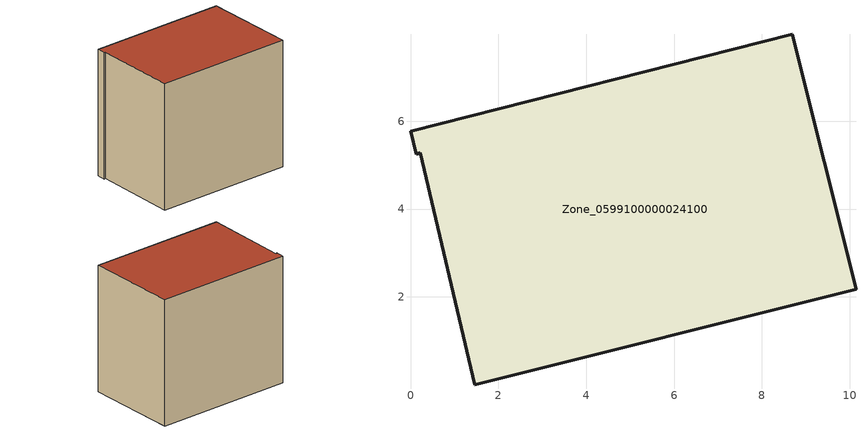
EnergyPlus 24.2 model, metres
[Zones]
Zone_0599100000024100
 floor ground (C_G): 10.14,2.18 1.46,0 0.23,5.28 0.13,5.25 0,5.77 8.68,7.98 z0
 wall outside (C_F): 10.14,2.18 8.68,7.98 0,5.77 0.13,5.25 0.23,5.28 1.46,0 10.14,2.18 z0:8.12
 roof outside (C_R): 1.46,0 10.14,2.18 8.68,7.98 0,5.77 0.13,5.25 0.23,5.28 z8.12
[BUILDING]
Pand.0599100000024100: North Axis=0; Terrain=City; Loads Convergence Tolerance Value=0.04; Temperature Convergence Tolerance Value=0.4; Solar Distribution=FullExterior; Maximum Number of Warmup Days=25; Minimum Number of Warmup Days=1
[Site:Location]
Rotterdam.The.Hague.AP_ZH_NLD Design_Conditions: Latitude=51.96; Longitude=4.45; Time Zone=1; Elevation=-4.5
[SITE:GROUNDTEMPERATURE:BUILDINGSURFACE]
18, 18, 18, 18, 18, 18, 18, 18, 18, 18, 18, 18
[MATERIAL] Thermal Absorptance=0.9; Solar Absorptance=0.7; Visible Absorptance=0.7
Name | Roughness | Thickness | Conductivity | Density | Specific Heat
G.TI.1965-1974 | MediumSmooth | 0.15 | 0.882353 | 540 | 1210
F.TI.1965-1974 | Rough | 0.3 | 0.697674 | 1920 | 840
R.TI.1965-1974 | MediumRough | 0.2 | 0.232558 | 1500 | 1000
[CONSTRUCTION]
C_G: G.TI.1965-1974
C_F: F.TI.1965-1974
C_R: R.TI.1965-1974
[ZONE]
Zone_0599100000024100: Type=1; Multiplier=1; Ceiling Height=Autocalculate; Volume=Autocalculate; Floor Area=autocalculate; Part of Total Floor Area=Yes
[ZONEINFILTRATION:DESIGNFLOWRATE]
Infil_Zone_0599100000024100: Zone or ZoneList or Space or SpaceList=Zone_0599100000024100; Schedule=AlwaysOn; Design Flow Rate Calculation Method=Flow/Area; Flow Rate per Floor Area=0.003; Constant Term Coefficient=1; Temperature Term Coefficient=0; Velocity Term Coefficient=0; Velocity Squared Term Coefficient=0
[HVACTEMPLATE:ZONE:IDEALLOADSAIRSYSTEM]
Zone_0599100000024100: Maximum Heating Supply Air Temperature=50; Minimum Cooling Supply Air Temperature=13; Maximum Heating Supply Air Humidity Ratio=0.0156; Minimum Cooling Supply Air Humidity Ratio=0.0077; Heating Limit=NoLimit; Cooling Limit=NoLimit; Dehumidification Control Type=ConstantSensibleHeatRatio; Cooling Sensible Heat Ratio=0.7; Dehumidification Setpoint=60; Humidification Control Type=None; Humidification Setpoint=30; Outdoor Air Method=None; Outdoor Air Flow Rate per Person=0.00944; Outdoor Air Flow Rate per Zone Floor Area=0; Outdoor Air Flow Rate per Zone=0; Demand Controlled Ventilation Type=None; Outdoor Air Economizer Type=NoEconomizer; Heat Recovery Type=None; Sensible Heat Recovery Effectiveness=0.7; Latent Heat Recovery Effectiveness=0.65
[ZONECONTROL:THERMOSTAT]
ThermostatControl_Zone_0599100000024100: Zone or ZoneList=Zone_0599100000024100; Control Type Schedule=DualSetpointControlType; Control 1=Thermostat_Zone_0599100000024100; Temperature Difference Between Cutout And Setpoint=0
[THERMOSTATSETPOINT:DUALSETPOINT]
Thermostat_Zone_0599100000024100: Heating Setpoint Temperature Schedule=HeatingSetpoint_Zone_0599100000024100; Cooling Setpoint Temperature Schedule=CoolingSetpoint_Zone_0599100000024100
[SCHEDULE:COMPACT]
HeatingSetpoint_Zone_0599100000024100: Through: 12/31, For: AllDays, Until: 24:00, 21
CoolingSetpoint_Zone_0599100000024100: Through: 12/31, For: AllDays, Until: 24:00, 24
DualSetpointControlType: Through: 12/31, For: AllDays, Until: 24:00, 4
AlwaysOn: Through: 12/31, For: AllDays, Until: 24:00, 1
